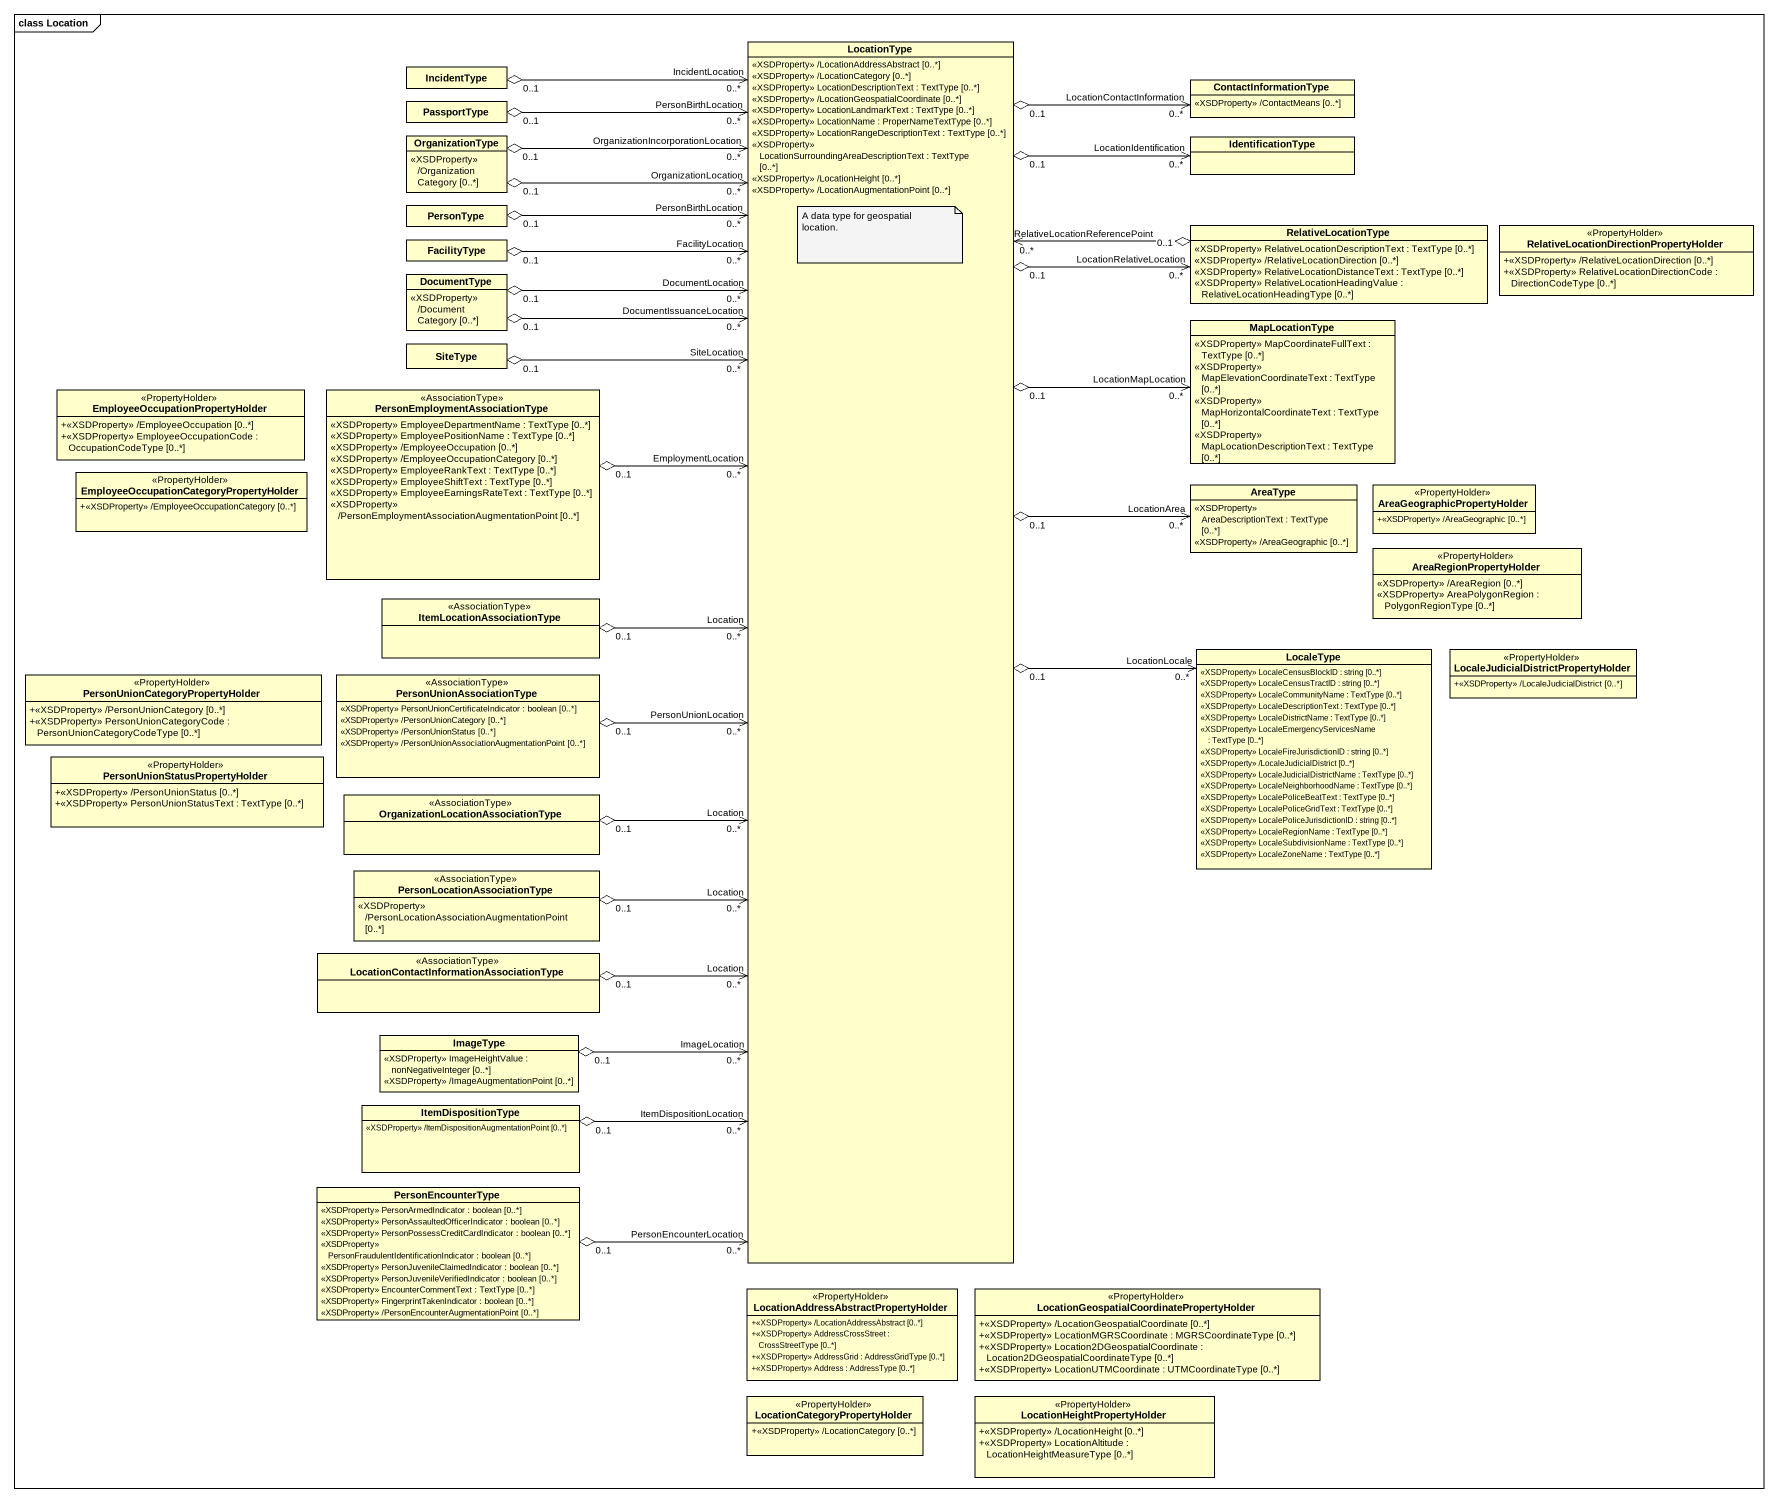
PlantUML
@startuml
mainframe class Location
hide circle
hide empty members
skinparam classAttributeIconSize 0
class IncidentType
class LocationType {
  <<XSDProperty>> /LocationAddressAbstract [0..*]
  <<XSDProperty>> /LocationCategory [0..*]
  <<XSDProperty>> LocationDescriptionText : TextType [0..*]
  <<XSDProperty>> /LocationGeospatialCoordinate [0..*]
  <<XSDProperty>> LocationLandmarkText : TextType [0..*]
  <<XSDProperty>> LocationName : ProperNameTextType [0..*]
  <<XSDProperty>> LocationRangeDescriptionText : TextType [0..*]
  <<XSDProperty>> LocationSurroundingAreaDescriptionText : TextType [0..*]
  <<XSDProperty>> /LocationHeight [0..*]
  <<XSDProperty>> /LocationAugmentationPoint [0..*]
}
class PassportType
class ContactInformationType {
  <<XSDProperty>> /ContactMeans [0..*]
}
class OrganizationType {
  <<XSDProperty>> /OrganizationCategory [0..*]
}
class IdentificationType
class PersonType
class RelativeLocationType {
  <<XSDProperty>> RelativeLocationDescriptionText : TextType [0..*]
  <<XSDProperty>> /RelativeLocationDirection [0..*]
  <<XSDProperty>> RelativeLocationDistanceText : TextType [0..*]
  <<XSDProperty>> RelativeLocationHeadingValue : RelativeLocationHeadingType [0..*]
}
class "RelativeLocationDirectionPropertyHolder" as RelativeLocationDirectionPro <<PropertyHolder>> {
  +<<XSDProperty>> /RelativeLocationDirection [0..*]
  +<<XSDProperty>> RelativeLocationDirectionCode : DirectionCodeType [0..*]
}
class FacilityType
class DocumentType {
  <<XSDProperty>> /DocumentCategory [0..*]
}
class MapLocationType {
  <<XSDProperty>> MapCoordinateFullText : TextType [0..*]
  <<XSDProperty>> MapElevationCoordinateText : TextType [0..*]
  <<XSDProperty>> MapHorizontalCoordinateText : TextType [0..*]
  <<XSDProperty>> MapLocationDescriptionText : TextType [0..*]
}
class SiteType
class "EmployeeOccupationPropertyHolder" as EmployeeOccupationPropertyHo <<PropertyHolder>> {
  +<<XSDProperty>> /EmployeeOccupation [0..*]
  +<<XSDProperty>> EmployeeOccupationCode : OccupationCodeType [0..*]
}
class "PersonEmploymentAssociationType" as PersonEmploymentAssociationT <<AssociationType>> {
  <<XSDProperty>> EmployeeDepartmentName : TextType [0..*]
  <<XSDProperty>> EmployeePositionName : TextType [0..*]
  <<XSDProperty>> /EmployeeOccupation [0..*]
  <<XSDProperty>> /EmployeeOccupationCategory [0..*]
  <<XSDProperty>> EmployeeRankText : TextType [0..*]
  <<XSDProperty>> EmployeeShiftText : TextType [0..*]
  <<XSDProperty>> EmployeeEarningsRateText : TextType [0..*]
  <<XSDProperty>> /PersonEmploymentAssociationAugmentationPoint [0..*]
}
class "EmployeeOccupationCategoryPropertyHolder" as EmployeeOccupationCategoryPr <<PropertyHolder>> {
  +<<XSDProperty>> /EmployeeOccupationCategory [0..*]
}
class AreaType {
  <<XSDProperty>> AreaDescriptionText : TextType [0..*]
  <<XSDProperty>> /AreaGeographic [0..*]
}
class AreaGeographicPropertyHolder <<PropertyHolder>> {
  +<<XSDProperty>> /AreaGeographic [0..*]
}
class AreaRegionPropertyHolder <<PropertyHolder>> {
  <<XSDProperty>> /AreaRegion [0..*]
  <<XSDProperty>> AreaPolygonRegion : PolygonRegionType [0..*]
}
class ItemLocationAssociationType <<AssociationType>>
class "PersonUnionCategoryPropertyHolder" as PersonUnionCategoryPropertyH <<PropertyHolder>> {
  +<<XSDProperty>> /PersonUnionCategory [0..*]
  +<<XSDProperty>> PersonUnionCategoryCode : PersonUnionCategoryCodeType [0..*]
}
class PersonUnionAssociationType <<AssociationType>> {
  <<XSDProperty>> PersonUnionCertificateIndicator : boolean [0..*]
  <<XSDProperty>> /PersonUnionCategory [0..*]
  <<XSDProperty>> /PersonUnionStatus [0..*]
  <<XSDProperty>> /PersonUnionAssociationAugmentationPoint [0..*]
}
class LocaleType {
  <<XSDProperty>> LocaleCensusBlockID : string [0..*]
  <<XSDProperty>> LocaleCensusTractID : string [0..*]
  <<XSDProperty>> LocaleCommunityName : TextType [0..*]
  <<XSDProperty>> LocaleDescriptionText : TextType [0..*]
  <<XSDProperty>> LocaleDistrictName : TextType [0..*]
  <<XSDProperty>> LocaleEmergencyServicesName : TextType [0..*]
  <<XSDProperty>> LocaleFireJurisdictionID : string [0..*]
  <<XSDProperty>> /LocaleJudicialDistrict [0..*]
  <<XSDProperty>> LocaleJudicialDistrictName : TextType [0..*]
  <<XSDProperty>> LocaleNeighborhoodName : TextType [0..*]
  <<XSDProperty>> LocalePoliceBeatText : TextType [0..*]
  <<XSDProperty>> LocalePoliceGridText : TextType [0..*]
  <<XSDProperty>> LocalePoliceJurisdictionID : string [0..*]
  <<XSDProperty>> LocaleRegionName : TextType [0..*]
  <<XSDProperty>> LocaleSubdivisionName : TextType [0..*]
  <<XSDProperty>> LocaleZoneName : TextType [0..*]
}
class "LocaleJudicialDistrictPropertyHolder" as LocaleJudicialDistrictProper <<PropertyHolder>> {
  +<<XSDProperty>> /LocaleJudicialDistrict [0..*]
}
class "PersonUnionStatusPropertyHolder" as PersonUnionStatusPropertyHol <<PropertyHolder>> {
  +<<XSDProperty>> /PersonUnionStatus [0..*]
  +<<XSDProperty>> PersonUnionStatusText : TextType [0..*]
}
class "OrganizationLocationAssociationType" as OrganizationLocationAssociat <<AssociationType>>
class "PersonLocationAssociationType" as PersonLocationAssociationTyp <<AssociationType>> {
  <<XSDProperty>> /PersonLocationAssociationAugmentationPoint [0..*]
}
class "LocationContactInformationAssociationType" as LocationContactInformationAs <<AssociationType>>
class ImageType {
  <<XSDProperty>> ImageHeightValue : nonNegativeInteger [0..*]
  <<XSDProperty>> /ImageAugmentationPoint [0..*]
}
class ItemDispositionType {
  <<XSDProperty>> /ItemDispositionAugmentationPoint [0..*]
}
class PersonEncounterType {
  <<XSDProperty>> PersonArmedIndicator : boolean [0..*]
  <<XSDProperty>> PersonAssaultedOfficerIndicator : boolean [0..*]
  <<XSDProperty>> PersonPossessCreditCardIndicator : boolean [0..*]
  <<XSDProperty>> PersonFraudulentIdentificationIndicator : boolean [0..*]
  <<XSDProperty>> PersonJuvenileClaimedIndicator : boolean [0..*]
  <<XSDProperty>> PersonJuvenileVerifiedIndicator : boolean [0..*]
  <<XSDProperty>> EncounterCommentText : TextType [0..*]
  <<XSDProperty>> FingerprintTakenIndicator : boolean [0..*]
  <<XSDProperty>> /PersonEncounterAugmentationPoint [0..*]
}
class "LocationAddressAbstractPropertyHolder" as LocationAddressAbstractPrope <<PropertyHolder>> {
  +<<XSDProperty>> /LocationAddressAbstract [0..*]
  +<<XSDProperty>> AddressCrossStreet : CrossStreetType [0..*]
  +<<XSDProperty>> AddressGrid : AddressGridType [0..*]
  +<<XSDProperty>> Address : AddressType [0..*]
}
class "LocationGeospatialCoordinatePropertyHolder" as LocationGeospatialCoordinate <<PropertyHolder>> {
  +<<XSDProperty>> /LocationGeospatialCoordinate [0..*]
  +<<XSDProperty>> LocationMGRSCoordinate : MGRSCoordinateType [0..*]
  +<<XSDProperty>> Location2DGeospatialCoordinate : Location2DGeospatialCoordinateType [0..*]
  +<<XSDProperty>> LocationUTMCoordinate : UTMCoordinateType [0..*]
}
class "LocationCategoryPropertyHolder" as LocationCategoryPropertyHold <<PropertyHolder>> {
  +<<XSDProperty>> /LocationCategory [0..*]
}
class LocationHeightPropertyHolder <<PropertyHolder>> {
  +<<XSDProperty>> /LocationHeight [0..*]
  +<<XSDProperty>> LocationAltitude : LocationHeightMeasureType [0..*]
}
IncidentType "0..1" o--> "IncidentLocation\n0..*" LocationType
LocationType "0..1" o-up-> "LocationContactInformation\n0..*" ContactInformationType
LocationType "0..1" o-up-> "LocationIdentification\n0..*" IdentificationType
LocationType "0..1" o-up-> "LocationRelativeLocation\n0..*" RelativeLocationType
LocationType "0..1" o-up-> "LocationMapLocation\n0..*" MapLocationType
LocationType "0..1" o-right-> "LocationArea\n0..*" AreaType
LocationType "0..1" o-right-> "LocationLocale\n0..*" LocaleType
PassportType "0..1" o--> "PersonBirthLocation\n0..*" LocationType
OrganizationType "0..1" o--> "OrganizationIncorporationLocation\n0..*" LocationType
OrganizationType "0..1" o--> "OrganizationLocation\n0..*" LocationType
PersonType "0..1" o--> "PersonBirthLocation\n0..*" LocationType
RelativeLocationType "0..1" o--> "RelativeLocationReferencePoint\n0..*" LocationType
FacilityType "0..1" o--> "FacilityLocation\n0..*" LocationType
DocumentType "0..1" o--> "DocumentLocation\n0..*" LocationType
DocumentType "0..1" o--> "DocumentIssuanceLocation\n0..*" LocationType
SiteType "0..1" o--> "SiteLocation\n0..*" LocationType
PersonEmploymentAssociationT "0..1" o-right-> "EmploymentLocation\n0..*" LocationType
ItemLocationAssociationType "0..1" o-right-> "Location\n0..*" LocationType
PersonUnionAssociationType "0..1" o-right-> "PersonUnionLocation\n0..*" LocationType
OrganizationLocationAssociat "0..1" o-right-> "Location\n0..*" LocationType
PersonLocationAssociationTyp "0..1" o-up-> "Location\n0..*" LocationType
LocationContactInformationAs "0..1" o-up-> "Location\n0..*" LocationType
ImageType "0..1" o-up-> "ImageLocation\n0..*" LocationType
ItemDispositionType "0..1" o-up-> "ItemDispositionLocation\n0..*" LocationType
PersonEncounterType "0..1" o-up-> "PersonEncounterLocation\n0..*" LocationType
note top of LocationType : A data type for geospatial location.
@enduml
